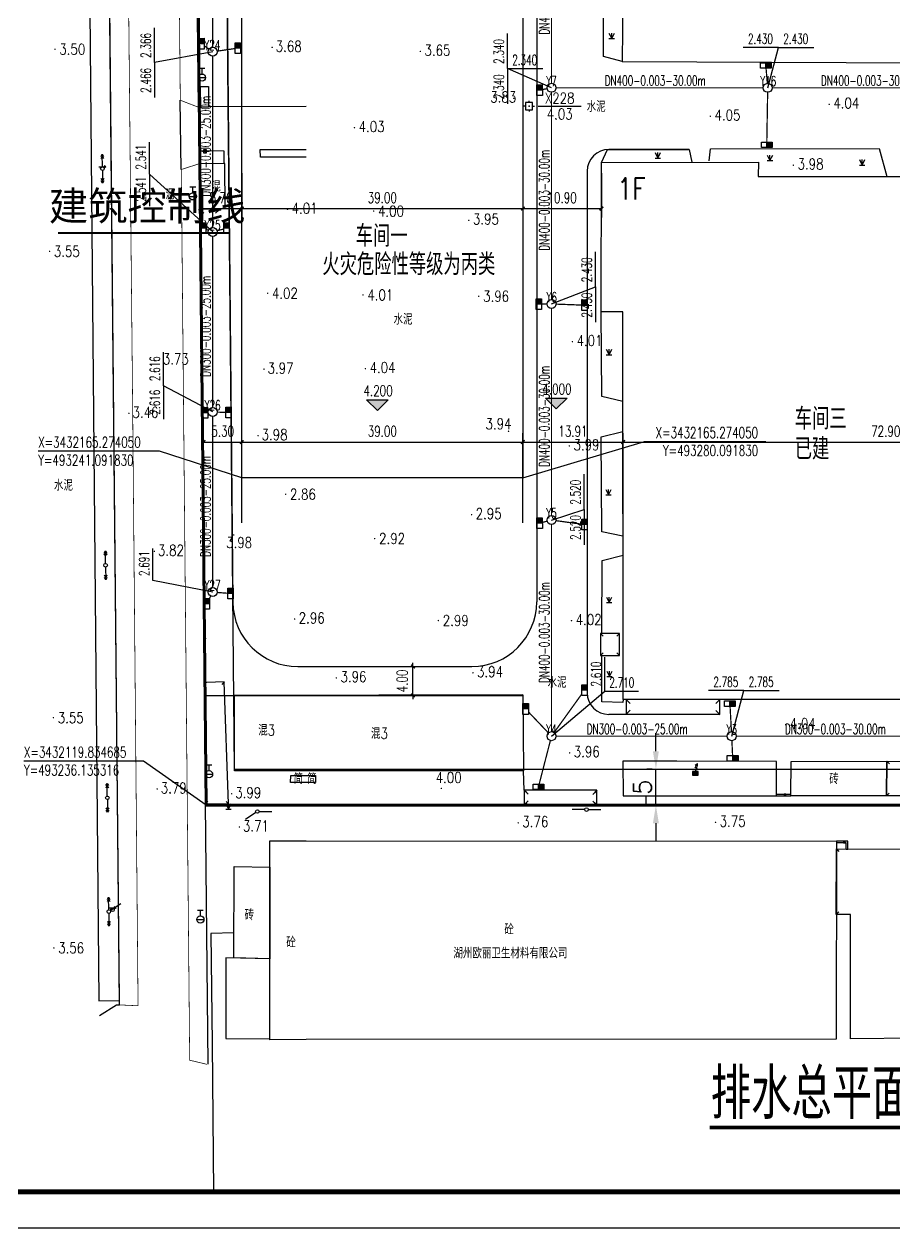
# Model space of a CAD drawing. Header units: millimetres. Extents: x 493081 to 494254, y 3431492 to 3432651.
# Drawn here: x 493210.9 to 493331.6, y 3431606.1 to 3431773.2 of the extents above; entities that cross this region are included whole.
import ezdxf
from ezdxf.enums import TextEntityAlignment as Align

# ---------------------------------------------------------------- set-up
doc = ezdxf.new("R2010")
doc.units = ezdxf.units.MM
doc.header["$LTSCALE"] = 300
doc.linetypes.add('ACAD_ISO04W100', pattern=[30, 24, -3, 0, -3])
for name, color, linetype in [('DIM_COOR', 3, 'Continuous'), ('DIM_ELEV', 3, 'Continuous'), ('DIM_雨水', 3, 'Continuous'), ('DLSS', 4, 'Continuous'), ('PIPE-雨水', 4, 'TG_Y'), ('PP-COM', 7, 'Continuous'), ('PUB_DIM', 3, 'Continuous'), ('PUB_TEXT', 7, 'Continuous'), ('TWT_TEXT', 7, 'Continuous'), ('TWT_雨水口', 4, 'Continuous'), ('WALL', 6, 'Continuous'), ('WELL_TEXT', 7, 'Continuous'), ('WELL_雨水', 4, 'Continuous'), ('图框', 137, 'Continuous'), ('地形', 8, 'Continuous'), ('建筑线', 4, 'Continuous'), ('道路', 42, 'Continuous')]:
    doc.layers.add(name, color=color, linetype=linetype)
doc.styles.add('_HZTXT', font='txt.shx', dxfattribs={"width": 0.8, "bigfont": 'hztxt.shx'})
doc.styles.add('_TCH_DIM', font='SIMPLEX', dxfattribs={"bigfont": 'GBCBIG'})
doc.styles.add('_TWT_PIPEDN', font='SIMPLEX', dxfattribs={"width": 0.8, "height": 2.8, "bigfont": 'HZTXT'})
doc.styles.add('_TWT_WELL', font='SIMPLEX', dxfattribs={"width": 0.8, "height": 2.8, "bigfont": 'HZTXT'})
doc.styles.add('DIM_FONT', font='SIMPLEX', dxfattribs={"width": 0.7, "bigfont": 'GBCBIG'})
doc.styles.add('HZ', font='rs.shx', dxfattribs={"width": 0.8, "bigfont": 'hztxt.shx'})
doc.styles.get("Standard").update_dxf_attribs({"font": 'txt', "bigfont": 'gbcbig.shx'})
doc.styles.add('TG_LINETYPE', font='SIMPLEX', dxfattribs={"width": 0.8, "height": 2.8, "bigfont": 'HZTXT'})
doc.linetypes.add('TG_Y', pattern='A,2,-0.3,["Y",TG_LINETYPE,S=0.1,R=0,X=-0.23,Y=-0.15],0', length=2.3)
doc.dimstyles.new('DIMN1', dxfattribs={"dimscale": 0.005, "dimtxt": 300, "dimasz": 100, "dimexe": 250, "dimexo": 300, "dimgap": 150, "dimtad": 1, "dimzin": 0, "dimdsep": 46, "dimtxsty": 'DIM_FONT', "dimblk": 'ARCHTICK', "dimcen": 0.09, "dimclrt": 7, "dimazin": 2, "dimtfac": 1, "dimtix": 1, "dimtmove": 2, "dimatfit": 3, "dimldrblk": 'ARCHTICK', "dimfxl": 0, "dimtolj": 1, "dimtzin": 0, "dimarcsym": 0})
doc.dimstyles.new('ISO-25', dxfattribs={"dimtxt": 2.5, "dimasz": 2.5, "dimexe": 1.25, "dimexo": 0.625, "dimtad": 1, "dimtxsty": 'Standard', "dimcen": 2.5, "dimadec": 0, "dimazin": 0, "dimtfac": 1, "dimtmove": 0, "dimatfit": 3, "dimfxl": 0, "dimarcsym": 0})

# ---------------------------------------------------------------- blocks, each defined once
blk = doc.blocks.new('GC200')
at = {"linetype": 'Continuous', "const_width": 0.2, "flags": 128}
blk.add_lwpolyline([(-0.1, 0, 1), (0.1, 0, 1)], format="xyb", close=True, dxfattribs=at)
blk = doc.blocks.new('*U3')
at = {"linetype": 'Continuous'}
for points in [[(0, 0), (0.5, 0.5), (-0.5, 0.5)], [(0, 0), (-0.5, 0.5), (-0.5, -0.5)], [(0, 0), (-0.5, -0.5), (0.5, -0.5)], [(0, 0), (0.5, -0.5), (0.5, 0.5)]]:
    blk.add_solid(points, dxfattribs=at)
blk = doc.blocks.new('gc002')
blk.add_lwpolyline([(-0.5, -0.5), (0.5, -0.5), (0.5, 0.5), (-0.5, 0.5), (-0.5, -0.5)])
at = {"linetype": 'Continuous'}
blk.add_blockref('*U3', (0, 0), dxfattribs=at)
blk = doc.blocks.new('gc259')
at = {"linetype": 'Continuous', "flags": 128}
for points in [[(-1, 0), (-1.5, 0)], [(-1, -1), (1, -1), (1, 1), (-1, 1), (-1, -1)], [(0, 1), (0, 1.5)], [(1, 0), (1.5, 0)], [(0, -1), (0, -1.5)]]:
    blk.add_lwpolyline(points, dxfattribs=at)
at = {"linetype": 'Continuous'}
blk.add_point((0, 0), dxfattribs=at)
blk.add_point((0, 0), dxfattribs=at)
blk = doc.blocks.new('*U15')
at = {"linetype": 'Continuous'}
for points in [[(0.8, 1), (-0.8, 1), (0.8, 0)], [(-0.8, 0), (0.8, 0), (-0.8, 1)], [(0.8, 0), (-0.8, 0), (0, 0)]]:
    blk.add_solid(points, dxfattribs=at)
blk = doc.blocks.new('gc129')
at = {"linetype": 'Continuous', "flags": 128}
for points in [[(-0.8, 0), (0, 0), (0.8, 0), (0.8, 1), (-0.8, 1), (-0.8, 0)], [(-0.05, 2), (0.64, 3.2)], [(-0.05, 2.8), (0.64, 3.2)], [(0.58, 2), (-0.05, 2)], [(0, 1), (0.58, 2)], [(0.64, 2.4), (0.64, 3.2)]]:
    blk.add_lwpolyline(points, dxfattribs=at)
at = {"linetype": 'Continuous'}
blk.add_blockref('*U15', (0, 0), dxfattribs=at)
blk = doc.blocks.new('gc232')
for p, q in [((0.5, 1), (0.5, -1)), ((0.5, -1), (0.19, -0.46)), ((0.5, -1), (0.81, -0.46))]:
    blk.add_line(p, q)
blk.add_circle((0, 0), 0.5)
blk = doc.blocks.new('gc170')
at = {"linetype": 'Continuous'}
blk.add_circle((0, 0), 0.5, dxfattribs=at)
blk = doc.blocks.new('gc013c')
at = {"linetype": 'Continuous'}
blk.add_line((0.5, 0), (4, 0), dxfattribs=at)
at = {"linetype": 'Continuous', "const_width": 0.15, "flags": 128}
blk.add_lwpolyline([(3.775, 0, 1), (3.925, 0, 1)], format="xyb", close=True, dxfattribs=at)
blk = doc.blocks.new('gc133')
for p, q in [((-1, 0), (1, 0)), ((-0.8, 2.6), (0.8, 2.6)), ((0, 1), (0, 2.6))]:
    blk.add_line(p, q)
blk.add_circle((0, 0), 1)
blk = doc.blocks.new('gc013a')
at = {"linetype": 'Continuous'}
blk.add_line((0.5, 0), (4, 0), dxfattribs=at)
at = {"linetype": 'Continuous', "flags": 128}
for points in [[(2.77, 0.35), (3.38, 0), (2.77, -0.35)], [(3.39, 0.35), (4, 0), (3.39, -0.35)]]:
    blk.add_lwpolyline(points, dxfattribs=at)
blk = doc.blocks.new('gc124')
for p, q in [((-0.75, 1.5), (0, 0)), ((-0.75, 0), (0.75, 0)), ((0, 0), (0, 1.5)), ((0, 0), (0.75, 1.5))]:
    blk.add_line(p, q)
blk = doc.blocks.new('*D39')
at = {"color": 0, "lineweight": -2, "transparency": 16777216}
for p, q in [((493298.55, 3431672.29), (493298.55, 3431674.79)), ((493298.01, 3431669.79), (493297.3, 3431669.79)), ((493298.55, 3431664.79), (493298.55, 3431669.79)), ((493298.01, 3431664.79), (493297.3, 3431664.79)), ((493298.55, 3431662.29), (493298.55, 3431659.79))]:
    blk.add_line(p, q, dxfattribs=at)
at = {"color": 0, "transparency": 16777216}
for points in [[(493298.13, 3431672.29), (493298.96, 3431672.29), (493298.55, 3431669.79)], [(493298.13, 3431662.29), (493298.96, 3431662.29), (493298.55, 3431664.79)]]:
    blk.add_solid(points, dxfattribs=at)
at = {"layer": 'Defpoints', "color": 0, "transparency": 16777216}
for p in [(493298.55, 3431669.79), (493298.63, 3431669.79), (493298.63, 3431664.79)]:
    blk.add_point(p, dxfattribs=at)
at = {"color": 0, "transparency": 16777216, "insert": (493296.67, 3431667.29), "char_height": 2.5, "attachment_point": 5, "rotation": 90}
blk.add_mtext('5', dxfattribs=at)
blk = doc.blocks.new('_ArchTick')
at = {"color": 0, "linetype": 'ByBlock', "const_width": 0.4}
blk.add_lwpolyline([(-0.5, -0.5), (0.5, 0.5)], dxfattribs=at)
blk = doc.blocks.new('*D49')
at = {"layer": 'Defpoints', "color": 0, "transparency": 16777216}
for p in [(493260.94, 3431684.04), (493264.84, 3431684.04), (493260.94, 3431680.04)]:
    blk.add_point(p, dxfattribs=at)
at = {"layer": 'PUB_DIM', "color": 0, "lineweight": -2, "transparency": 16777216}
for p, q in [((493264.84, 3431684.04), (493264.84, 3431684.54)), ((493262.44, 3431684.04), (493266.09, 3431684.04)), ((493264.84, 3431680.04), (493264.84, 3431684.04)), ((493262.44, 3431680.04), (493266.09, 3431680.04)), ((493264.84, 3431680.04), (493264.84, 3431679.54))]:
    blk.add_line(p, q, dxfattribs=at)
at = {"layer": 'PUB_DIM', "color": 0, "lineweight": -2, "transparency": 16777216, "xscale": 0.5, "yscale": 0.5, "zscale": 0.5}
for p, rotation in [((493264.84, 3431684.04), 270), ((493264.84, 3431680.04), 90)]:
    blk.add_blockref('_ArchTick', p, dxfattribs=dict(at, rotation=rotation))
at = {"layer": 'PUB_DIM', "color": 7, "transparency": 16777216, "insert": (493263.34, 3431682.04), "char_height": 1.5, "attachment_point": 5, "rotation": 90, "style": 'DIM_FONT'}
blk.add_mtext('\\A1;4.00', dxfattribs=at)
blk = doc.blocks.new('*D50')
at = {"layer": 'Defpoints', "color": 0, "transparency": 16777216}
for p in [(493241.09, 3431715.21), (493235.79, 3431702.51), (493241.09, 3431702.51)]:
    blk.add_point(p, dxfattribs=at)
at = {"layer": 'PUB_DIM', "color": 0, "lineweight": -2, "transparency": 16777216}
for p, q in [((493235.79, 3431704.01), (493235.79, 3431716.46)), ((493241.09, 3431704.01), (493241.09, 3431716.46)), ((493235.79, 3431715.21), (493241.09, 3431715.21))]:
    blk.add_line(p, q, dxfattribs=at)
at = {"layer": 'PUB_DIM', "color": 0, "lineweight": -2, "transparency": 16777216, "xscale": 0.5, "yscale": 0.5, "zscale": 0.5, "rotation": 180}
blk.add_blockref('_ArchTick', (493235.79, 3431715.21), dxfattribs=at)
at = {"layer": 'PUB_DIM', "color": 0, "lineweight": -2, "transparency": 16777216, "xscale": 0.5, "yscale": 0.5, "zscale": 0.5}
blk.add_blockref('_ArchTick', (493241.09, 3431715.21), dxfattribs=at)
at = {"layer": 'PUB_DIM', "color": 7, "transparency": 16777216, "insert": (493238.44, 3431716.71), "char_height": 1.5, "attachment_point": 5, "style": 'DIM_FONT'}
blk.add_mtext('\\A1;5.30', dxfattribs=at)
blk = doc.blocks.new('*D51')
at = {"layer": 'Defpoints', "color": 0, "transparency": 16777216}
for p in [(493280.09, 3431715.21), (493241.09, 3431702.51), (493280.09, 3431702.51)]:
    blk.add_point(p, dxfattribs=at)
at = {"layer": 'PUB_DIM', "color": 0, "lineweight": -2, "transparency": 16777216}
for p, q in [((493241.09, 3431704.01), (493241.09, 3431716.46)), ((493280.09, 3431704.01), (493280.09, 3431716.46)), ((493241.09, 3431715.21), (493280.09, 3431715.21))]:
    blk.add_line(p, q, dxfattribs=at)
at = {"layer": 'PUB_DIM', "color": 0, "lineweight": -2, "transparency": 16777216, "xscale": 0.5, "yscale": 0.5, "zscale": 0.5, "rotation": 180}
blk.add_blockref('_ArchTick', (493241.09, 3431715.21), dxfattribs=at)
at = {"layer": 'PUB_DIM', "color": 0, "lineweight": -2, "transparency": 16777216, "xscale": 0.5, "yscale": 0.5, "zscale": 0.5}
blk.add_blockref('_ArchTick', (493280.09, 3431715.21), dxfattribs=at)
at = {"layer": 'PUB_DIM', "color": 7, "transparency": 16777216, "insert": (493260.59, 3431716.71), "char_height": 1.5, "attachment_point": 5, "style": 'DIM_FONT'}
blk.add_mtext('\\A1;39.00', dxfattribs=at)
blk = doc.blocks.new('*D52')
at = {"layer": 'Defpoints', "color": 0, "transparency": 16777216}
for p in [(493294, 3431715.21), (493280.09, 3431702.51), (493294, 3431702.51)]:
    blk.add_point(p, dxfattribs=at)
at = {"layer": 'PUB_DIM', "color": 0, "lineweight": -2, "transparency": 16777216}
for p, q in [((493280.09, 3431704.01), (493280.09, 3431716.46)), ((493294, 3431704.01), (493294, 3431716.46)), ((493280.09, 3431715.21), (493294, 3431715.21))]:
    blk.add_line(p, q, dxfattribs=at)
at = {"layer": 'PUB_DIM', "color": 0, "lineweight": -2, "transparency": 16777216, "xscale": 0.5, "yscale": 0.5, "zscale": 0.5, "rotation": 180}
blk.add_blockref('_ArchTick', (493280.09, 3431715.21), dxfattribs=at)
at = {"layer": 'PUB_DIM', "color": 0, "lineweight": -2, "transparency": 16777216, "xscale": 0.5, "yscale": 0.5, "zscale": 0.5}
blk.add_blockref('_ArchTick', (493294, 3431715.21), dxfattribs=at)
at = {"layer": 'PUB_DIM', "color": 7, "transparency": 16777216, "insert": (493287.04, 3431716.71), "char_height": 1.5, "attachment_point": 5, "style": 'DIM_FONT'}
blk.add_mtext('\\A1;13.91', dxfattribs=at)
blk = doc.blocks.new('*D53')
at = {"layer": 'Defpoints', "color": 0, "transparency": 16777216}
for p in [(493366.89, 3431715.21), (493294, 3431702.51), (493366.89, 3431702.51)]:
    blk.add_point(p, dxfattribs=at)
at = {"layer": 'PUB_DIM', "color": 0, "lineweight": -2, "transparency": 16777216}
for p, q in [((493294, 3431704.01), (493294, 3431716.46)), ((493366.89, 3431704.01), (493366.89, 3431716.46)), ((493294, 3431715.21), (493366.89, 3431715.21))]:
    blk.add_line(p, q, dxfattribs=at)
at = {"layer": 'PUB_DIM', "color": 0, "lineweight": -2, "transparency": 16777216, "xscale": 0.5, "yscale": 0.5, "zscale": 0.5, "rotation": 180}
blk.add_blockref('_ArchTick', (493294, 3431715.21), dxfattribs=at)
at = {"layer": 'PUB_DIM', "color": 0, "lineweight": -2, "transparency": 16777216, "xscale": 0.5, "yscale": 0.5, "zscale": 0.5}
blk.add_blockref('_ArchTick', (493366.89, 3431715.21), dxfattribs=at)
at = {"layer": 'PUB_DIM', "color": 7, "transparency": 16777216, "insert": (493330.44, 3431716.71), "char_height": 1.5, "attachment_point": 5, "style": 'DIM_FONT'}
blk.add_mtext('\\A1;72.90', dxfattribs=at)
blk = doc.blocks.new('*D55')
at = {"layer": 'Defpoints', "color": 0, "transparency": 16777216}
for p in [(493280.09, 3431754.03), (493290.99, 3431754.03), (493290.99, 3431747.62)]:
    blk.add_point(p, dxfattribs=at)
at = {"layer": 'PUB_DIM', "color": 0, "lineweight": -2, "transparency": 16777216}
for p, q in [((493280.09, 3431752.53), (493280.09, 3431746.37)), ((493290.99, 3431752.53), (493290.99, 3431746.37)), ((493280.09, 3431747.62), (493290.99, 3431747.62))]:
    blk.add_line(p, q, dxfattribs=at)
at = {"layer": 'PUB_DIM', "color": 0, "lineweight": -2, "transparency": 16777216, "xscale": 0.5, "yscale": 0.5, "zscale": 0.5, "rotation": 180}
blk.add_blockref('_ArchTick', (493280.09, 3431747.62), dxfattribs=at)
at = {"layer": 'PUB_DIM', "color": 0, "lineweight": -2, "transparency": 16777216, "xscale": 0.5, "yscale": 0.5, "zscale": 0.5}
blk.add_blockref('_ArchTick', (493290.99, 3431747.62), dxfattribs=at)
at = {"layer": 'PUB_DIM', "color": 7, "transparency": 16777216, "insert": (493285.54, 3431749.12), "char_height": 1.5, "attachment_point": 5, "style": 'DIM_FONT'}
blk.add_mtext('\\A1;10.90', dxfattribs=at)
blk = doc.blocks.new('*D56')
at = {"layer": 'Defpoints', "color": 0, "transparency": 16777216}
for p in [(493241.09, 3431754.03), (493280.09, 3431754.03), (493280.09, 3431747.62)]:
    blk.add_point(p, dxfattribs=at)
at = {"layer": 'PUB_DIM', "color": 0, "lineweight": -2, "transparency": 16777216}
for p, q in [((493241.09, 3431752.53), (493241.09, 3431746.37)), ((493280.09, 3431752.53), (493280.09, 3431746.37)), ((493241.09, 3431747.62), (493280.09, 3431747.62))]:
    blk.add_line(p, q, dxfattribs=at)
at = {"layer": 'PUB_DIM', "color": 0, "lineweight": -2, "transparency": 16777216, "xscale": 0.5, "yscale": 0.5, "zscale": 0.5, "rotation": 180}
blk.add_blockref('_ArchTick', (493241.09, 3431747.62), dxfattribs=at)
at = {"layer": 'PUB_DIM', "color": 0, "lineweight": -2, "transparency": 16777216, "xscale": 0.5, "yscale": 0.5, "zscale": 0.5}
blk.add_blockref('_ArchTick', (493280.09, 3431747.62), dxfattribs=at)
at = {"layer": 'PUB_DIM', "color": 7, "transparency": 16777216, "insert": (493260.59, 3431749.12), "char_height": 1.5, "attachment_point": 5, "style": 'DIM_FONT'}
blk.add_mtext('\\A1;39.00', dxfattribs=at)
blk = doc.blocks.new('*D57')
at = {"layer": 'Defpoints', "color": 0, "transparency": 16777216}
for p in [(493235.34, 3431754.03), (493241.09, 3431754.03), (493241.09, 3431747.62)]:
    blk.add_point(p, dxfattribs=at)
at = {"layer": 'PUB_DIM', "color": 0, "lineweight": -2, "transparency": 16777216}
for p, q in [((493235.34, 3431752.53), (493235.34, 3431746.37)), ((493241.09, 3431752.53), (493241.09, 3431746.37)), ((493235.34, 3431747.62), (493241.09, 3431747.62))]:
    blk.add_line(p, q, dxfattribs=at)
at = {"layer": 'PUB_DIM', "color": 0, "lineweight": -2, "transparency": 16777216, "xscale": 0.5, "yscale": 0.5, "zscale": 0.5, "rotation": 180}
blk.add_blockref('_ArchTick', (493235.34, 3431747.62), dxfattribs=at)
at = {"layer": 'PUB_DIM', "color": 0, "lineweight": -2, "transparency": 16777216, "xscale": 0.5, "yscale": 0.5, "zscale": 0.5}
blk.add_blockref('_ArchTick', (493241.09, 3431747.62), dxfattribs=at)
at = {"layer": 'PUB_DIM', "color": 7, "transparency": 16777216, "insert": (493238.21, 3431749.12), "char_height": 1.5, "attachment_point": 5, "style": 'DIM_FONT'}
blk.add_mtext('\\A1;5.76', dxfattribs=at)
blk = doc.blocks.new('$TwtSys$00000187')
blk.add_circle((0, 0, 0), 0.5)
blk = doc.blocks.new('$TwtSys$00000424')
for p, q in [((-500, 250), (500, 250)), ((-500, -250), (-500, 250)), ((0, -250), (0, 250)), ((500, 250), (500, -250)), ((500, -250), (-500, -250))]:
    blk.add_line(p, q)
blk.add_solid([(0, 250), (500, 250), (0, -250), (500, -250)])
blk = doc.blocks.new('sadf f')
at = {"layer": '图框'}
blk.add_lwpolyline([(650751, 339863), (734851, 339863), (734851, 399263), (650751, 399263)], close=True, dxfattribs=at)
at = {"layer": '图框', "const_width": 140}
blk.add_lwpolyline([(653251, 398263), (733851, 398263), (733851, 340863), (653251, 340863)], close=True, dxfattribs=at)

msp = doc.modelspace()

# ---------------------------------------------------------------- hatches: boundary and pattern name
at = {"layer": 'DIM_ELEV'}
for points in [[(493259.908, 3431719.582), (493258.408, 3431721.082), (493261.408, 3431721.082)], [(493284.729, 3431719.822), (493283.229, 3431721.322), (493286.229, 3431721.322)]]:
    msp.add_hatch(color=256, dxfattribs=at).paths.add_polyline_path(points)

# ---------------------------------------------------------------- linework, layer by layer
at = {"color": 1, "lineweight": 100}
for p, q in [((493236.135, 3431664.793), (493234.305, 3431853.07)), ((493382.142, 3431664.793), (493236.135, 3431664.793))]:
    msp.add_line(p, q, dxfattribs=at)
at = {"color": 1, "linetype": 'ACAD_ISO04W100'}
for q in [(493238.383, 3431845.094), (493367.093, 3431669.793)]:
    msp.add_line((493240.087, 3431669.793), q, dxfattribs=at)
at = {"const_width": 0.3}
msp.add_lwpolyline([(493239.363, 3431744.228), (493215.582, 3431744.228)], dxfattribs=at)
at = {"layer": 'DIM_COOR', "color": 3}
for p, q in [((493280.092, 3431710.232), (493296.982, 3431715.269)), ((493296.982, 3431715.269), (493313.812, 3431715.269)), ((493229.671, 3431713.934), (493212.841, 3431713.934)), ((493241.092, 3431710.232), (493229.671, 3431713.934)), ((493227.474, 3431670.918), (493210.864, 3431670.918)), ((493236.135, 3431664.793), (493227.474, 3431670.918))]:
    msp.add_line(p, q, dxfattribs=at)
at = {"layer": 'DIM_ELEV'}
for p, q in [((493259.908, 3431719.582), (493258.408, 3431721.082)), ((493258.408, 3431721.082), (493261.408, 3431721.082)), ((493259.908, 3431719.582), (493261.408, 3431721.082)), ((493284.729, 3431719.822), (493283.229, 3431721.322)), ((493283.229, 3431721.322), (493286.229, 3431721.322)), ((493284.729, 3431719.822), (493286.229, 3431721.322))]:
    msp.add_line(p, q, dxfattribs=at)
at = {"layer": 'DIM_雨水'}
for p, q in [((493228.97, 3431767.883), (493228.97, 3431772.732)), ((493277.961, 3431767.042), (493277.961, 3431771.943)), ((493315.563, 3431769.977), (493310.662, 3431769.977)), ((493314.064, 3431764.382), (493315.563, 3431769.977)), ((493315.563, 3431769.977), (493320.464, 3431769.977)), ((493237.064, 3431769.382), (493228.97, 3431767.883)), ((493228.97, 3431767.883), (493228.97, 3431763.033)), ((493284.064, 3431764.382), (493277.961, 3431767.042)), ((493277.961, 3431767.042), (493277.961, 3431762.141)), ((493277.961, 3431767.042), (493282.862, 3431767.042)), ((493228.277, 3431752.399), (493228.277, 3431756.839)), ((493237.064, 3431744.382), (493228.277, 3431752.399)), ((493228.277, 3431752.399), (493228.277, 3431747.959)), ((493290.153, 3431736.737), (493290.153, 3431741.638)), ((493284.064, 3431734.382), (493290.153, 3431736.737)), ((493290.153, 3431736.737), (493290.153, 3431731.836)), ((493230.241, 3431723.026), (493230.241, 3431727.671)), ((493237.064, 3431719.382), (493230.241, 3431723.026)), ((493230.241, 3431723.026), (493230.241, 3431718.382)), ((493288.59, 3431705.854), (493288.59, 3431710.754)), ((493284.064, 3431704.382), (493288.59, 3431705.854)), ((493288.59, 3431705.854), (493288.59, 3431700.953)), ((493228.743, 3431695.986), (493228.743, 3431700.426)), ((493237.064, 3431694.382), (493228.743, 3431695.986)), ((493291.447, 3431680.637), (493291.447, 3431685.333)), ((493284.064, 3431674.382), (493291.447, 3431680.637)), ((493291.447, 3431680.637), (493296.143, 3431680.637)), ((493310.761, 3431680.715), (493305.86, 3431680.715)), ((493309.064, 3431674.382), (493310.761, 3431680.715)), ((493310.761, 3431680.715), (493315.662, 3431680.715))]:
    msp.add_line(p, q, dxfattribs=at)
at = {"layer": 'PIPE-雨水', "linetype": 'TG_Y', "const_width": 0.175}
for points in [[(493237.064, 3431793.757), (493237.064, 3431770.007)], [(493284.064, 3431765.007), (493284.064, 3431793.757)], [(493235.86, 3431770.233), (493236.553, 3431769.743)], [(493240.16, 3431769.837), (493237.682, 3431769.473)], [(493237.064, 3431768.757), (493237.064, 3431745.007)], [(493313.831, 3431767.099), (493314.01, 3431765.004)], [(493284.689, 3431764.382), (493313.439, 3431764.382)], [(493314.689, 3431764.382), (493343.439, 3431764.382)], [(493282.786, 3431764.142), (493283.449, 3431764.267)], [(493284.064, 3431735.007), (493284.064, 3431763.757)], [(493313.935, 3431756.829), (493314.053, 3431763.757)], [(493236.108, 3431744.748), (493236.48, 3431744.605)], [(493238.608, 3431744.792), (493237.668, 3431744.542)], [(493237.064, 3431743.757), (493237.064, 3431720.007)], [(493282.677, 3431734.354), (493283.439, 3431734.369)], [(493288.267, 3431734.223), (493284.688, 3431734.358)], [(493284.064, 3431705.007), (493284.064, 3431733.757)], [(493236.355, 3431719.313), (493236.442, 3431719.321)], [(493238.876, 3431719.328), (493237.688, 3431719.363)], [(493237.064, 3431718.757), (493237.064, 3431695.007)], [(493282.793, 3431704.054), (493283.459, 3431704.226)], [(493288.267, 3431703.805), (493284.683, 3431704.297)], [(493284.064, 3431675.007), (493284.064, 3431703.757)], [(493239.158, 3431694.218), (493237.687, 3431694.333)], [(493236.596, 3431693.478), (493236.777, 3431693.827)], [(493288.271, 3431680.244), (493284.428, 3431674.89)], [(493280.856, 3431677.755), (493283.633, 3431674.835)], [(493308.838, 3431678.514), (493309.03, 3431675.006)], [(493308.439, 3431674.382), (493284.689, 3431674.382)], [(493338.439, 3431674.382), (493309.689, 3431674.382)], [(493282.353, 3431667.727), (493283.908, 3431673.776)], [(493309.189, 3431671.676), (493309.093, 3431673.757)]]:
    msp.add_lwpolyline(points, dxfattribs=at)
at = {"layer": 'PP-COM', "color": 0, "const_width": 0.5}
msp.add_lwpolyline([(493306.003, 3431620.073), (493343.467, 3431620.073)], dxfattribs=at)
at = {"layer": '地形', "color": 8}
for p, q in [((493282.199, 3431761.846), (493288.199, 3431761.846)), ((493235.232, 3431747.541), (493235.804, 3431746.982)), ((493235.232, 3431747.541), (493235.59, 3431747.191)), ((493238.017, 3431747.602), (493237.459, 3431747.005)), ((493238.017, 3431747.602), (493237.668, 3431747.22)), ((493235.806, 3431687.605), (493236.155, 3431687.964)), ((493290.872, 3431688.637), (493291.225, 3431688.284)), ((493293.476, 3431688.637), (493293.122, 3431688.284)), ((493290.872, 3431685.589), (493291.225, 3431685.942)), ((493293.476, 3431685.592), (493293.122, 3431685.945)), ((493238.666, 3431681.907), (493238.32, 3431681.545)), ((493294.428, 3431679.462), (493294.995, 3431678.897)), ((493294.428, 3431679.462), (493294.782, 3431679.109)), ((493307.418, 3431679.476), (493306.853, 3431678.909)), ((493307.418, 3431679.476), (493307.065, 3431679.122)), ((493294.431, 3431677.435), (493294.997, 3431678)), ((493294.431, 3431677.435), (493294.784, 3431677.788)), ((493307.42, 3431677.402), (493306.855, 3431677.968)), ((493307.42, 3431677.402), (493307.067, 3431677.756)), ((493330.596, 3431670.894), (493330.947, 3431670.538)), ((493330.596, 3431670.894), (493330.945, 3431670.536)), ((493280.274, 3431666.895), (493280.838, 3431666.328)), ((493280.274, 3431666.895), (493280.627, 3431666.54)), ((493290.368, 3431666.867), (493289.8, 3431666.303)), ((493290.368, 3431666.867), (493290.013, 3431666.515)), ((493315.285, 3431666.102), (493315.287, 3431666.352)), ((493317.261, 3431666.087), (493317.263, 3431666.337)), ((493330.564, 3431666.103), (493330.92, 3431666.455)), ((493330.564, 3431666.103), (493330.92, 3431666.455)), ((493236.023, 3431664.995), (493236.375, 3431665.35)), ((493239.262, 3431664.984), (493238.903, 3431665.332)), ((493280.267, 3431664.842), (493280.835, 3431665.406)), ((493280.267, 3431664.842), (493280.622, 3431665.195)), ((493290.36, 3431664.807), (493289.797, 3431665.375)), ((493290.36, 3431664.807), (493290.008, 3431665.162)), ((493323.59, 3431659.828), (493323.59, 3431659.578)), ((493323.588, 3431658.732), (493323.941, 3431658.378)), ((493325.18, 3431658.668), (493324.93, 3431658.668)), ((493323.572, 3431649.622), (493323.926, 3431649.975))]:
    msp.add_line(p, q, dxfattribs=at)
at = {"layer": '地形'}
msp.add_line((493280.092, 3431680.099), (493240.082, 3431680.041), dxfattribs=at)
at = {"layer": '地形', "color": 8, "flags": 128}
for points in [[(493222.337, 3431821.004), (493219.58, 3431820.978), (493221.28, 3431637.658), (493224.104, 3431637.686)], [(493235.425, 3431761.693), (493235.365, 3431764.58), (493236.482, 3431764.581), (493236.486, 3431761.701)], [(493236.216, 3431755.791), (493235.777, 3431755.782), (493235.772, 3431755.336), (493236.213, 3431755.347)], [(493235.232, 3431747.541), (493238.802, 3431747.619), (493238.732, 3431753.859), (493235.161, 3431753.836)], [(493290.872, 3431685.589), (493293.476, 3431685.592), (493293.476, 3431688.637), (493290.872, 3431688.637)], [(493294.431, 3431677.435), (493307.42, 3431677.402), (493307.418, 3431679.476), (493294.428, 3431679.462)], [(493301.473, 3431670.89), (493293.982, 3431670.909), (493293.989, 3431666.084), (493315.285, 3431666.102), (493315.303, 3431670.861)], [(493330.596, 3431670.894), (493330.564, 3431666.097), (493317.262, 3431666.11), (493317.299, 3431670.868)], [(493332.549, 3431666.09), (493330.564, 3431666.103), (493330.596, 3431670.894), (493332.552, 3431670.858)], [(493247.883, 3431668.938), (493251.34, 3431668.944), (493251.339, 3431667.959), (493247.865, 3431667.937)], [(493290.36, 3431664.807), (493290.368, 3431666.867), (493280.274, 3431666.895), (493280.267, 3431664.842)], [(493250.027, 3431632.255), (493244.979, 3431632.251), (493245.003, 3431659.839), (493250.028, 3431659.84), (493323.59, 3431659.828), (493323.541, 3431632.32)], [(493334.85, 3431632.468), (493325.53, 3431632.378), (493325.57, 3431649.618), (493323.572, 3431649.622), (493323.588, 3431658.732), (493334.897, 3431658.712)], [(493244.989, 3431643.453), (493239.998, 3431643.589), (493240.021, 3431656.268), (493245, 3431656.189)], [(493244.989, 3431643.453), (493238.88, 3431643.62), (493238.881, 3431632.417), (493244.98, 3431632.371)]]:
    msp.add_lwpolyline(points, close=True, dxfattribs=at)
for points in [[(493221.361, 3431635.606), (493223.69, 3431637.088), (493224.11, 3431637.078), (493222.583, 3431794.963)], [(493234.676, 3431794.963), (493235.038, 3431761.701), (493235.425, 3431761.693)], [(493293.882, 3431768.039), (493291.27, 3431768.722), (493291.243, 3431780.722), (493294.003, 3431782)], [(493232.701, 3431753.044), (493232.561, 3431762.659)], [(493236.53, 3431761.805), (493250.027, 3431761.836)], [(493235.337, 3431753.836), (493235.334, 3431755.66), (493238.61, 3431755.653), (493238.613, 3431753.858)], [(493250.027, 3431754.737), (493243.691, 3431754.747), (493243.648, 3431755.821), (493250.027, 3431755.817)], [(493290.99, 3431754.028), (493291.853, 3431755.806), (493303.185, 3431755.824), (493303.527, 3431754.062)], [(493305.928, 3431754.27), (493306.123, 3431755.905), (493329.541, 3431755.956), (493330.573, 3431752.093)], [(493235.232, 3431747.541), (493236.023, 3431664.995), (493236.366, 3431628.829)], [(493293.96, 3431720.86), (493291.051, 3431721.515), (493290.961, 3431733.28)], [(493293.982, 3431702.157), (493291.041, 3431702.768), (493290.967, 3431715.915), (493293.965, 3431716.676)], [(493291.061, 3431688.637), (493291.084, 3431698.746), (493293.985, 3431699.52)], [(493294.01, 3431679.462), (493293.945, 3431679.041), (493291.039, 3431679.128), (493291.054, 3431685.589)], [(493235.862, 3431681.809), (493236.023, 3431664.995), (493239.262, 3431664.984), (493238.666, 3431681.907), (493236.223, 3431681.82), (493235.862, 3431681.809)], [(493280.274, 3431666.895), (493280.156, 3431669.589)], [(493236.023, 3431664.995), (493297.22, 3431664.688), (493297.22, 3431666.087)], [(493315.285, 3431666.102), (493317.261, 3431666.087)], [(493315.287, 3431666.352), (493317.263, 3431666.337)], [(493325.18, 3431658.668), (493325.18, 3431659.828), (493323.59, 3431659.828)], [(493324.93, 3431658.668), (493324.93, 3431659.578), (493323.59, 3431659.578)], [(493240.005, 3431647.061), (493236.801, 3431646.977), (493236.99, 3431631.685), (493237.183, 3431611.118)]]:
    msp.add_lwpolyline(points, dxfattribs=at)
at = {"layer": '地形', "color": 8, "const_width": 0.1, "flags": 128}
for points in [[(493224.11, 3431637.078), (493226.7, 3431636.958), (493225.949, 3431720.177), (493225.204, 3431794.963)], [(493232.25, 3431794.963), (493232.561, 3431762.659), (493235.038, 3431761.701)], [(493236.247, 3431628.829), (493233.864, 3431629.4), (493232.701, 3431753.044), (493235.161, 3431753.836)]]:
    msp.add_lwpolyline(points, dxfattribs=at)
at = {"layer": '建筑线'}
for p, q in [((493294.507, 3431839.949), (493293.882, 3431768.039)), ((493241.092, 3431710.232), (493241.092, 3431788.232)), ((493280.092, 3431788.232), (493280.092, 3431710.232)), ((493293.882, 3431768.039), (493366.242, 3431767.697)), ((493290.961, 3431733.28), (493290.99, 3431754.028)), ((493290.99, 3431754.028), (493312.769, 3431754.059)), ((493312.769, 3431754.059), (493312.76, 3431752.088)), ((493312.76, 3431752.088), (493366.8, 3431752.102)), ((493293.68, 3431733.282), (493290.961, 3431733.28)), ((493293.945, 3431733.282), (493293.68, 3431733.282)), ((493293.948, 3431730.934), (493293.945, 3431733.282)), ((493294.01, 3431679.462), (493293.948, 3431730.934)), ((493280.092, 3431710.232), (493241.092, 3431710.232)), ((493240.082, 3431680.041), (493250.028, 3431680.045)), ((493240.09, 3431669.551), (493240.082, 3431680.041)), ((493250.028, 3431680.045), (493280.092, 3431680.099)), ((493280.092, 3431680.099), (493280.156, 3431669.589)), ((493366.84, 3431679.488), (493294.01, 3431679.462)), ((493250.028, 3431669.56), (493240.09, 3431669.551)), ((493280.156, 3431669.589), (493250.028, 3431669.56))]:
    msp.add_line(p, q, dxfattribs=at)
at = {"layer": '道路'}
for p, q in [((493234.865, 3431795.414), (493236.052, 3431673.403)), ((493238.95, 3431786.703), (493239.862, 3431692.955)), ((493282.017, 3431786.732), (493282.017, 3431693.043)), ((493303.185, 3431755.824), (493292.017, 3431755.824)), ((493289.017, 3431752.824), (493289.017, 3431680.402)), ((493248.861, 3431684.043), (493273.017, 3431684.043)), ((493235.975, 3431680.043), (493280.094, 3431680.043)), ((493307.42, 3431677.402), (493292.017, 3431677.402))]:
    msp.add_line(p, q, dxfattribs=at)
for centre, radius, start, end in [((493292.017, 3431752.824), 3, 90, 180), ((493248.861, 3431693.043), 9, 180.55699, 270), ((493273.017, 3431693.043), 9, 270, 0), ((493292.017, 3431680.402), 3, 180, 270)]:
    msp.add_arc(centre, radius, start, end, dxfattribs=at)

# ---------------------------------------------------------------- block references
at = {"layer": 'TWT_雨水口', "xscale": 0.0015, "yscale": 0.0015, "zscale": 0.0015}
for p, rotation in [((493235.483, 3431770.499), 90.55698635116293), ((493240.534, 3431769.892), 90.55698635116293), ((493282.412, 3431764.072), 90.35130184110795), ((493235.732, 3431744.892), 90.54560092742965), ((493238.982, 3431744.892), 90.54560092742965), ((493282.302, 3431734.347), 90.35130184110795), ((493288.642, 3431734.209), 90.35130184110795), ((493235.981, 3431719.277), 90.54560092742965), ((493239.251, 3431719.316), 90.54560092742965), ((493282.419, 3431703.957), 90.35130184110795), ((493288.642, 3431703.754), 90.35130184110795), ((493239.534, 3431694.189), 90.54560092742965), ((493236.228, 3431692.765), 90.54560092742965), ((493288.642, 3431680.762), 90.35130184110795), ((493280.479, 3431678.152), 90.35130184110795)]:
    msp.add_blockref('$TwtSys$00000424', p, dxfattribs=dict(at, rotation=rotation))
for p in [(493313.799, 3431767.474), (493313.929, 3431756.454), (493308.817, 3431678.889), (493309.206, 3431671.301), (493282.256, 3431667.352)]:
    msp.add_blockref('$TwtSys$00000424', p, dxfattribs=at)
at = {"layer": 'WALL', "xscale": 0.004999999888241291, "yscale": 0.004999999888241291, "zscale": 0.005}
msp.add_blockref('sadf f', (489914.428, 3429906.803), dxfattribs=at)
at = {"layer": 'WELL_雨水', "xscale": 1.25, "yscale": 1.25, "zscale": 1.25}
for p, rotation in [((493237.064, 3431769.382), 270), ((493237.064, 3431744.382), 270), ((493284.064, 3431734.382), 90), ((493237.064, 3431719.382), 270), ((493284.064, 3431704.382), 90), ((493237.064, 3431694.382), 270), ((493284.064, 3431674.382), 90), ((493309.064, 3431674.382), 180)]:
    msp.add_blockref('$TwtSys$00000187', p, dxfattribs=dict(at, rotation=rotation))
for p in [(493284.064, 3431764.382), (493314.064, 3431764.382)]:
    msp.add_blockref('$TwtSys$00000187', p, dxfattribs=at)
at = {"layer": '地形', "color": 8}
for name, p, xscale, yscale, zscale, rotation in [('gc124', (493292.412, 3431771.225), 0.4999982316251647, 0.4999982314184308, 0.9999964633953558, 359.9993506494846), ('GC200', (493245.307, 3431770.004, 3.677), 0.4999992076571868, 0.499999207444489, 0.499999207734681, 359.9992929142178), ('GC200', (493265.859, 3431769.44, 3.647), 0.4999993961925803, 0.4999993960373104, 0.4999993962582621, 359.9992857107605), ('gc133', (493235.572, 3431765.801), 0.4999992135945409, 0.499999213963747, 0.499999213690466, 359.9992913133981), ('GC200', (493278.837, 3431762.912, 3.828), 0.4999996654625308, 0.4999996656551957, 0.4999996655818124, 359.9992737583062), ('GC200', (493322.592, 3431762.105, 4.035), 0.5000001424174614, 0.5000001424923539, 0.5000001425029503, 359.999261592728), ('GC200', (493306.107, 3431760.441, 4.051), 0.5000000062696106, 0.500000006519258, 0.5000000063838022, 359.9992627664657), ('GC200', (493256.728, 3431758.843, 4.03), 0.4999995486977156, 0.4999995487742126, 0.4999995487797575, 359.9992759992944), ('gc013a', (493221.753, 3431753.168), 0.4999993503366129, 0.4999993508681655, 0.4999993508108571, 90.65560590978453), ('gc124', (493298.799, 3431754.64), 0.5000042608252948, 0.5000042608007789, 1.000008521724354, 359.9994326188862), ('gc124', (493314.374, 3431754.285), 0.5000043885336461, 0.5000043883919716, 1.000008777164465, 359.9994240813696), ('gc124', (493327.169, 3431753.663), 0.500004506695924, 0.5000045066699386, 1.000009013441135, 359.9994158640084), ('gc232', (493221.753, 3431753.168), 0.4999993503359469, 0.4999993508681655, 0.499999350810857, 90.65560590311485), ('gc170', (493221.753, 3431753.168), 0.4999993507328746, 0.4999993508681655, 0.4999993508108569, 359.9992813351), ('gc013a', (493221.753, 3431753.168), 0.4999993508518161, 0.4999993508681655, 0.4999993508108569, 270.4602264742073), ('GC200', (493317.632, 3431753.641, 3.98), 0.5000003282175361, 0.5000003282912076, 0.5000003282882702, 359.9992508141172), ('gc133', (493234.293, 3431749.316), 0.4999995504443643, 0.4999995506368577, 0.499999550535017, 359.999272210673), ('GC200', (493247.434, 3431747.507, 4.01), 0.4999997966057539, 0.4999997965060174, 0.4999997966743702, 359.9992615388564), ('GC200', (493272.591, 3431746.001, 3.948), 0.5000000211135951, 0.5000000209547579, 0.5000000212041129, 359.9992536417821), ('GC200', (493286.965, 3431729.142, 4.006), 0.5000006682117399, 0.5000006682239473, 0.500000668306494, 359.9992228002163), ('gc124', (493292.044, 3431727.333), 0.5000048181095316, 0.5000048181973398, 1.000009636242206, 359.9993871031497), ('GC200', (493229.647, 3431726.606, 3.728), 0.5000000298458431, 0.5000000298023224, 0.5000000299686574, 359.9992440368422), ('GC200', (493244.172, 3431725.324, 3.966), 0.500000048704935, 0.5000000488944352, 0.5000000488004852, 359.999245691057), ('GC200', (493258.247, 3431725.397, 4.04), 0.5000002391612268, 0.5000002393499017, 0.5000002392784207, 359.9992385409935), ('GC200', (493225.431, 3431719.198, 3.455), 0.5000001670423133, 0.5000001671724021, 0.5000001671538298, 359.9992352858727), ('GC200', (493243.353, 3431716.096, 3.975), 0.5000004719356083, 0.500000471714884, 0.5000004720212134, 359.9992219461384), ('GC200', (493278.099, 3431716.714, 3.938), 0.5000009293915579, 0.5000009294599295, 0.5000009295007957, 359.999205725181), ('GC200', (493286.539, 3431714.668, 3.993), 0.5000011213031695, 0.5000011213123798, 0.5000011214134691, 359.9991978814581), ('gc124', (493291.97, 3431707.878), 0.5000053366854991, 0.5000053364783525, 1.000010673484324, 359.9993464966097), ('GC200', (493272.972, 3431705.116, 2.946), 0.5000012388258817, 0.5000012386590242, 0.5000012389007443, 359.9991861422882), ('GC200', (493239.974, 3431702.315, 3.976), 0.5000008229303159, 0.5000008228234947, 0.5000008230024359, 359.9992010292647), ('gc013a', (493222.196, 3431698.106), 0.5000007000881652, 0.5000007003545761, 0.5000007001907361, 90.46014920405273), ('GC200', (493228.969, 3431700.031, 3.82), 0.5000007345708013, 0.5000007348135114, 0.5000007346794169, 359.9992033769975), ('gc170', (493222.196, 3431698.106), 0.5000007000535741, 0.5000007003545761, 0.5000007001907361, 359.9992040706326), ('gc013a', (493222.196, 3431698.106), 0.500000700123176, 0.5000007003545761, 0.5000007001907361, 270.428696961238), ('gc124', (493292.051, 3431692.944), 0.5000057967624729, 0.5000057965517044, 1.000011593580291, 359.9993110660155), ('GC200', (493248.419, 3431690.637, 2.956), 0.5000013002361747, 0.5000013001263142, 0.5000013003052097, 359.9991764307381), ('GC200', (493286.84, 3431690.408, 4.016), 0.5000020018749419, 0.5000020018778741, 0.500002001975919, 359.9991480440337), ('GC200', (493254.214, 3431682.473, 3.955), 0.5000017009987766, 0.5000017010606825, 0.5000017010882633, 359.9991539665556), ('GC200', (493273.156, 3431683.179, 3.942), 0.5000020234708389, 0.5000020232982934, 0.5000020235776701, 359.9991414807121), ('gc124', (493292.126, 3431682.676), 0.5000061493291406, 0.5000061495229602, 1.000012298772529, 359.9992842796826), ('GC200', (493316.546, 3431675.974, 4.038), 0.5000030106189913, 0.5000030105002224, 0.5000030107191601, 359.9991082387959), ('GC200', (493286.571, 3431672.066, 3.964), 0.5000027648087589, 0.5000027646310627, 0.5000027648798884, 359.9991029556624), ('gc133', (493236.551, 3431669.095), 0.5000018729461702, 0.5000018728896976, 0.5000018730487945, 359.9991388657817), ('gc013a', (493222.438, 3431665.825), 0.5000017341329015, 0.5000017345882952, 0.5000017343350985, 90.42863602889888), ('gc170', (493222.438, 3431665.825), 0.5000017342367558, 0.5000017345882952, 0.5000017343350984, 359.9991431343963), ('GC200', (493229.355, 3431667.054, 3.792), 0.5000018099653134, 0.5000018100254238, 0.500001810049706, 359.9991401463291), ('GC200', (493239.702, 3431666.385, 3.989), 0.5000020280125396, 0.5000020279549062, 0.500002028099179, 359.9991300615438), ('GC200', (493268.79, 3431667.126, 4.001), 0.5000025897778787, 0.5000025895424187, 0.5000025898364487, 359.9991062103435), ('gc013a', (493222.438, 3431665.825), 0.5000017343082236, 0.5000017345882952, 0.5000017343350984, 270.7498899755489), ('gc124', (493239.262, 3431664.263), 0.5000060376279097, 0.5000060377642512, 1.00001207525764, 359.9992910029089), ('gc170', (493243.249, 3431663.921), 0.5000021978636453, 0.5000021979212761, 0.5000021979528922, 359.9991214174191), ('gc013c', (493288.917, 3431664.195), 0.5000028982192584, 0.5000028978101909, 0.5000028982704141, 180.3416143030828), ('gc170', (493288.917, 3431664.195), 0.5000028981627948, 0.5000028978101909, 0.5000028982704141, 359.9991008748404), ('gc013c', (493288.917, 3431664.195), 0.5000028981938309, 0.5000028978101909, 0.500002898270414, 0.1042411600677133), ('gc013c', (493243.249, 3431663.921), 0.5000021976818454, 0.5000021979212761, 0.5000021979528922, 213.991668468115), ('gc013c', (493243.249, 3431663.921), 0.500002197876144, 0.5000021979212761, 0.5000021979528924, 0.3416348988914616), ('GC200', (493306.822, 3431662.411, 3.751), 0.5000026859333145, 0.5000026859333145, 0.5000026860071232, 359.9991332109618), ('GC200', (493240.768, 3431661.771, 3.706), 0.5000022272589144, 0.5000022272589144, 0.5000022273664937, 359.9991184292763), ('GC200', (493279.442, 3431662.35, 3.758), 0.5000029210396097, 0.5000029210932553, 0.5000029211457615, 359.9990921237527), ('gc013a', (493222.646, 3431650.029), 0.5000023318871405, 0.5000023320317268, 0.5000023321020758, 90.74985401834537), ('gc013c', (493222.646, 3431650.029), 0.5000023320087059, 0.5000023320317268, 0.5000023321020757, 33.99165422740483), ('gc170', (493222.646, 3431650.029), 0.5000023319760178, 0.5000023320317268, 0.5000023321020758, 359.9991071703735), ('gc170', (493222.646, 3431650.029), 0.5000023319760178, 0.5000023320317268, 0.5000023321020758, 359.9991071703735), ('gc013a', (493222.646, 3431650.029), 0.5000023321384587, 0.5000023320317268, 0.5000023321020758, 270.6133250019684), ('gc232', (493223.144, 3431650.286), 0.5000023318879022, 0.5000023320317268, 0.5000023321020758, 90.74985402501488), ('gc133', (493235.346, 3431648.934), 0.5000026444950423, 0.5000026444904506, 0.5000026446262081, 359.9990919098083)]:
    msp.add_blockref(name, p, dxfattribs=dict(at, xscale=xscale, yscale=yscale, zscale=zscale, rotation=rotation))
at = {"layer": '地形', "color": 8, "xscale": 0.5, "yscale": 0.5, "zscale": 0.5}
for p in [(493215.18, 3431769.738, 3.5), (493259.391, 3431747.266, 4), (493214.42, 3431741.678, 3.55), (493244.672, 3431735.867, 4.02), (493257.912, 3431735.632, 4.01), (493273.976, 3431735.456, 3.96), (493247.171, 3431707.966, 2.86), (493259.54, 3431701.812, 2.92), (493268.373, 3431690.433, 2.99), (493214.96, 3431676.938, 3.55), (493215.02, 3431644.988, 3.56)]:
    msp.add_blockref('GC200', p, dxfattribs=at)
at = {"layer": '地形', "color": 8, "xscale": 0.5, "yscale": 0.5}
for name, p in [('gc259', (493280.949, 3431761.846, 4.033)), ('gc129', (493304.006, 3431668.969))]:
    msp.add_blockref(name, p, dxfattribs=at)
at = {"layer": '地形', "color": 8, "yscale": 0.25}
for p, xscale, rotation in [((493316.472, 3431666.218), 0.2499999999872755, 359.5510562500369), ((493324.69, 3431659.703), 0.25, 180)]:
    msp.add_blockref('gc002', p, dxfattribs=dict(at, xscale=xscale, rotation=rotation))

# ---------------------------------------------------------------- texts
at = {"insert": (493214.321, 3431749.97), "char_height": 4, "width": 87.21708, "attachment_point": 1}
msp.add_mtext('{\\fKaiTi_GB2312|b0|i0|c134|p49;建筑控制线}', dxfattribs=at)
at = {"layer": 'DIM_雨水', "color": 7, "style": '_TWT_WELL', "width": 0.64}
for s, p in [('2.366', (493228.47, 3431768.537)), ('2.340', (493277.461, 3431767.701)), ('2.466', (493228.47, 3431763.687)), ('2.340', (493277.461, 3431762.8)), ('2.541', (493227.777, 3431753.019)), ('2.541', (493227.777, 3431748.579)), ('2.430', (493289.653, 3431737.396)), ('2.430', (493289.653, 3431732.495)), ('2.616', (493229.741, 3431723.664)), ('2.616', (493229.741, 3431719.019)), ('2.520', (493288.09, 3431706.512)), ('2.520', (493288.09, 3431701.611)), ('2.691', (493228.243, 3431696.606)), ('2.610', (493290.947, 3431681.278))]:
    msp.add_text(s, height=1.4, rotation=90, dxfattribs=at).set_placement(p)
for s, p in [('2.430', (493311.32, 3431770.477)), ('2.430', (493316.221, 3431770.477)), ('2.340', (493278.619, 3431767.542)), ('2.785', (493306.518, 3431681.215)), ('2.785', (493311.419, 3431681.215)), ('2.710', (493292.089, 3431681.137))]:
    msp.add_text(s, height=1.4, dxfattribs=at).set_placement(p)
at = {"layer": 'DLSS', "color": 4, "style": 'HZ', "width": 0.8}
for s, p in [('1F', (493293.208, 3431750.371)), ('车间一', (493256.895, 3431743.818)), ('火灾危险性等级为丙类', (493252.265, 3431739.876)), ('车间三', (493317.813, 3431718.445)), ('已建', (493317.813, 3431714.259))]:
    msp.add_text(s, height=3, dxfattribs=at).set_placement(p, align=Align.MIDDLE_LEFT)
at = {"layer": 'PP-COM', "color": 0, "insert": (493306.15, 3431628.252), "char_height": 7, "width": 89.02033, "attachment_point": 1, "style": '_HZTXT'}
msp.add_mtext('排水总平面图', dxfattribs=at)
at = {"layer": 'PUB_TEXT', "style": '_TCH_DIM', "width": 0.705882}
for s, p in [('4.200', (493257.973, 3431721.583)), ('4.000', (493282.794, 3431721.822))]:
    msp.add_text(s, height=1.4875, dxfattribs=at).set_placement(p)
at = {"layer": 'PUB_TEXT', "color": 3, "style": '_TCH_DIM', "width": 0.705882}
for s, p in [('X=3432165.274050', (493298.512, 3431715.77)), ('X=3432165.274050', (493212.841, 3431714.434)), ('Y=493280.091830', (493299.512, 3431713.281)), ('Y=493241.091830', (493212.841, 3431711.946)), ('X=3432119.834685', (493210.864, 3431671.418)), ('Y=493236.135316', (493210.864, 3431668.93))]:
    msp.add_text(s, height=1.4875, dxfattribs=at).set_placement(p)
at = {"layer": 'TWT_TEXT', "linetype": 'TG_Y', "style": '_TWT_PIPEDN', "width": 0.64}
for s, p in [('DN400-0.003-30.00m', (493283.764, 3431771.766)), ('DN300-0.003-25.00m', (493236.764, 3431749.266)), ('DN400-0.003-30.00m', (493283.764, 3431741.766)), ('DN300-0.003-25.00m', (493236.764, 3431724.266)), ('DN400-0.003-30.00m', (493283.764, 3431711.766)), ('DN300-0.003-25.00m', (493236.764, 3431699.266)), ('DN400-0.003-30.00m', (493283.764, 3431681.766))]:
    msp.add_text(s, height=1.4, rotation=90, dxfattribs=at).set_placement(p)
for s, p in [('DN400-0.003-30.00m', (493291.448, 3431764.682)), ('DN400-0.003-30.00m', (493321.448, 3431764.682)), ('DN300-0.003-25.00m', (493288.948, 3431674.682)), ('DN300-0.003-30.00m', (493316.448, 3431674.682))]:
    msp.add_text(s, height=1.4, dxfattribs=at).set_placement(p)
at = {"layer": 'WELL_TEXT', "style": '_TWT_WELL', "width": 0.64}
for s, p in [('Y24', (493235.89, 3431769.619)), ('Y7', (493283.338, 3431764.619)), ('Y16', (493313.018, 3431764.619)), ('Y25', (493235.912, 3431744.619)), ('Y6', (493283.36, 3431734.619)), ('Y26', (493235.933, 3431719.619)), ('Y5', (493283.338, 3431704.619)), ('Y27', (493235.912, 3431694.619)), ('Y4', (493283.317, 3431674.619)), ('Y3', (493308.338, 3431674.619))]:
    msp.add_text(s, height=1.4, dxfattribs=at).set_placement(p)
at = {"layer": '地形', "color": 8, "style": 'HZ', "width": 0.8}
for s, p in [('3.50', (493215.78, 3431769.738)), ('3.68', (493245.798, 3431770.146)), ('3.65', (493266.435, 3431769.596)), ('3.83', (493275.572, 3431763.101)), ('4.04', (493323.168, 3431762.262)), ('4.05', (493306.683, 3431760.597)), ('4.03', (493257.304, 3431759)), ('3.98', (493318.208, 3431753.798)), ('混', (493236.85, 3431750.718)), ('沥', (493230.508, 3431749.616)), ('4.01', (493248.01, 3431747.664)), ('4.00', (493259.991, 3431747.266)), ('3.95', (493273.167, 3431746.158)), ('3.55', (493215.02, 3431741.678)), ('4.02', (493245.272, 3431735.867)), ('4.01', (493258.512, 3431735.632)), ('3.96', (493274.576, 3431735.456)), ('4.01', (493287.542, 3431729.299)), ('3.73', (493230.138, 3431726.748)), ('3.97', (493244.663, 3431725.465)), ('4.04', (493258.823, 3431725.554)), ('3.46', (493225.921, 3431719.339)), ('3.94', (493274.904, 3431717.736)), ('3.98', (493243.844, 3431716.237)), ('3.99', (493287.115, 3431714.825)), ('2.86', (493247.771, 3431707.966)), ('2.95', (493273.549, 3431705.273)), ('3.98', (493238.923, 3431701.257)), ('2.92', (493260.14, 3431701.812)), ('3.82', (493229.46, 3431700.173)), ('2.96', (493248.995, 3431690.793)), ('2.99', (493268.973, 3431690.433)), ('4.02', (493287.416, 3431690.565)), ('3.96', (493254.79, 3431682.629)), ('3.94', (493273.732, 3431683.336)), ('3.55', (493215.56, 3431676.938)), ('混3', (493243.366, 3431675.218)), ('4.04', (493317.122, 3431676.131)), ('混3', (493259.015, 3431674.768)), ('3.96', (493287.148, 3431672.223)), ('4.00', (493267.995, 3431668.637)), ('砖', (493322.604, 3431668.472)), ('3.79', (493229.845, 3431667.195)), ('3.99', (493240.193, 3431666.527)), ('3.71', (493241.259, 3431661.913)), ('3.76', (493280.018, 3431662.507)), ('3.75', (493307.398, 3431662.568)), ('砼', (493277.531, 3431647.578)), ('砼', (493247.277, 3431645.776)), ('3.56', (493215.62, 3431644.988)), ('湖州欧丽卫生材料有限公司', (493270.443, 3431644.273))]:
    msp.add_text(s, height=1.5, dxfattribs=at).set_placement(p, align=Align.MIDDLE_LEFT)
for s, p in [('X228', (493285.199, 3431762.946)), ('4.03', (493285.199, 3431760.746)), ('水泥', (493290.259, 3431761.868)), ('水泥', (493263.465, 3431732.34)), ('水泥', (493216.355, 3431709.295)), ('水泥', (493284.834, 3431681.93)), ('简', (493248.94, 3431668.549)), ('简', (493250.836, 3431668.561)), ('砖', (493242.137, 3431649.656))]:
    msp.add_text(s, height=1.5, dxfattribs=at).set_placement(p, align=Align.MIDDLE)

# ---------------------------------------------------------------- dimensions: what is measured, and where the dimension line sits
dim = msp.add_aligned_dim(p1=(493298.63, 3431664.793), p2=(493298.63, 3431669.793), distance=0.085, dimstyle='ISO-25')
dim.commit()
dim.dimension.update_dxf_attribs({"geometry": '*D39', "text_midpoint": (493296.671, 3431667.293)})
at = {"layer": 'PUB_DIM'}
for p1, p2, distance, picture, middle in [((493235.3367, 3431754.0275), (493241.0918, 3431754.0275), -6.4042, '*D57', (493238.2143, 3431749.1233)), ((493241.092, 3431754.028), (493280.092, 3431754.028), -6.404, '*D56', (493260.592, 3431749.123)), ((493280.092, 3431754.028), (493290.99, 3431754.028), -6.404, '*D55', (493285.541, 3431749.123)), ((493235.787, 3431702.5051), (493241.0918, 3431702.5051), 12.7044, '*D50', (493238.4394, 3431716.7095)), ((493241.092, 3431702.505), (493280.092, 3431702.505), 12.704, '*D51', (493260.592, 3431716.71)), ((493280.0918, 3431702.5051), (493293.9972, 3431702.5051), 12.7044, '*D52', (493287.0445, 3431716.7095)), ((493293.9972, 3431702.5051), (493366.8924, 3431702.5051), 12.7044, '*D53', (493330.4448, 3431716.7095)), ((493260.939, 3431680.043), (493260.939, 3431684.043), -3.897, '*D49', (493263.337, 3431682.043))]:
    dim = msp.add_aligned_dim(p1=p1, p2=p2, distance=distance, dimstyle='DIMN1', dxfattribs=at)
    dim.commit()
    dim.dimension.update_dxf_attribs({"geometry": picture, "text_midpoint": middle})

doc.saveas('drawing.dxf')
